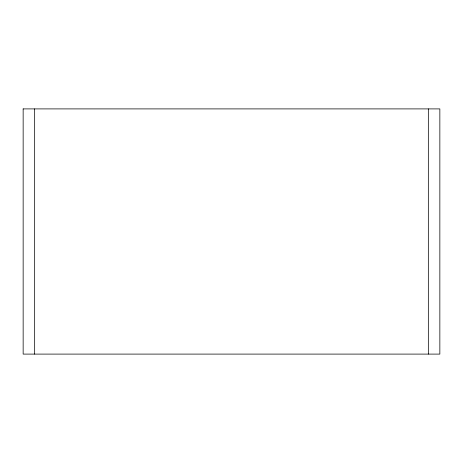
<?xml version="1.0" encoding="UTF-8"?>
<svg xmlns="http://www.w3.org/2000/svg" width="463" height="463" viewBox="0 0 463 463"><rect width="100%" height="100%" fill="white"/><g stroke="black" fill="none" stroke-linecap="round" stroke-linejoin="round"><path stroke-width="0.69" d="M34.661 354.097L34.661 108.903M428.339 354.097L428.339 108.903M23.15 108.903L23.15 354.097L439.85 354.097L439.85 108.903L23.15 108.903"/></g></svg>
